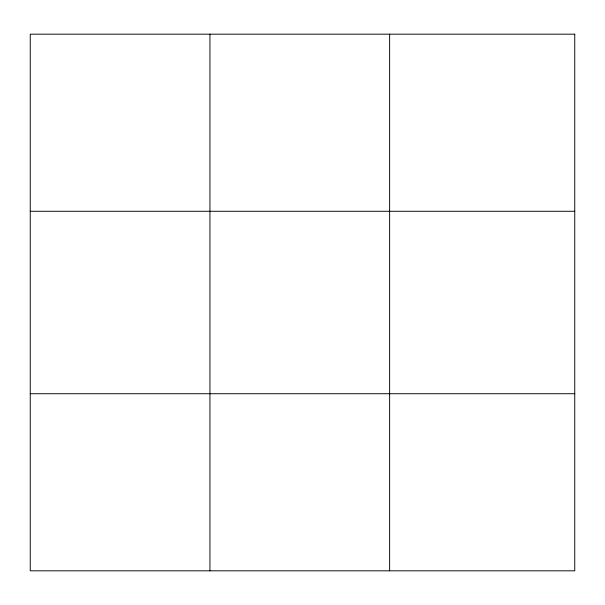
<?xml version="1.0" encoding="UTF-8"?>
<svg xmlns="http://www.w3.org/2000/svg" width="605" height="605" viewBox="0 0 605 605"><rect width="100%" height="100%" fill="white"/><g stroke="black" fill="none" stroke-linecap="round" stroke-linejoin="round"><path stroke-width="0.91" d="M209.935 570.817L209.935 34.183M389.62 570.817L389.62 34.183M30.25 211.274L574.75 211.274M30.25 393.726L574.75 393.726M574.75 34.183L574.75 570.817L30.25 570.817L30.25 34.183L574.75 34.183"/></g></svg>
